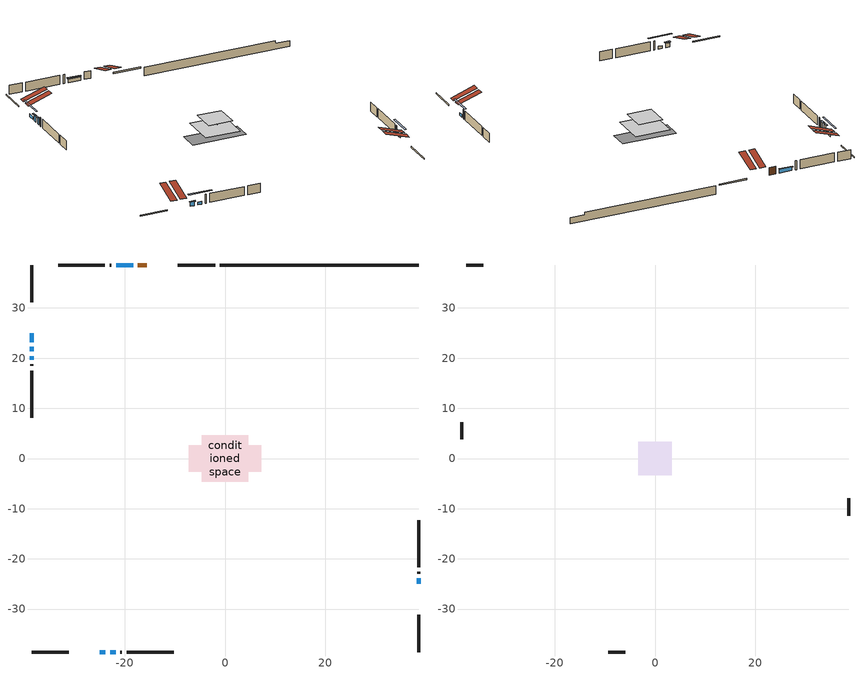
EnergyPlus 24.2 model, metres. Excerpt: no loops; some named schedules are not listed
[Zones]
conditioned space
 floor outside (Floor1 construction): -1.03,-1.03 -1.03,1.03 1.03,1.03 1.03,-1.03 z1.16
 floor adiabatic (AdiabaticFloorConstruction): -4.65,-4.65 -4.65,4.65 4.65,4.65 4.65,-4.65 z1.16
 floor foundation (Slab1 construction): -7.24,-2.67 -7.24,2.67 7.24,2.67 7.24,-2.67 z-1.13
 wall outside (RimJoist1 construction): -1.99,38.56 -9.42,38.56 / -38.56,-38.56 -31.13,-38.56 / -38.56,38.56 -38.56,31.13 / 38.56,-38.56 38.56,-31.13 z1.16:1.46
 wall outside (AdiabaticWallConstruction 1): -15.58,38.56 -17.36,38.56 z1.16:3.19
 wall outside (AdiabaticWallConstruction): -18.29,38.56 -21.72,38.56 z1.16:2.13; -38.56,24.97 -38.56,23.19 / 38.56,-24.97 38.56,-23.88 / -22.9,-38.56 -21.81,-38.56 z1.16:1.87; -24.97,-38.56 -23.83,-38.56 z1.16:2.3; -38.56,22.27 -38.56,21.35 / -38.56,20.42 -38.56,19.71 z1.16:2.91
 wall outside (Wall1 construction): -22.65,38.56 -22.99,38.56 / -20.88,-38.56 -20.53,-38.56 / -38.56,18.78 -38.56,18.43 / 38.56,-22.95 38.56,-22.6 z1.16:3.6
 wall outside (Wall2 construction): -23.92,38.56 -33.26,38.56 / -19.6,-38.56 -10.26,-38.56 / -38.56,17.51 -38.56,8.17 / 38.56,-21.67 38.56,-12.33 z1.16:3.6
 wall foundation (FoundationWall1 construction): -1.06,38.56,-1.13 -1.06,38.56,1.16 34.6,38.56,1.16 34.6,38.56,0.45 38.56,38.56,0.45 38.56,38.56,-1.13
 window (WindowConstruction): -18.29,38.56 -21.72,38.56 z1.16:2.13
 window (WindowConstruction 6): -38.56,24.97 -38.56,23.2 z1.16:1.87
 window (WindowConstruction 1): -24.97,-38.56 -23.83,-38.56 z1.16:2.3
 window (WindowConstruction 2): -38.56,22.27 -38.56,21.35 z1.16:2.91
 window (WindowConstruction 3): -38.56,20.42 -38.56,19.71 z1.16:2.91
 window (WindowConstruction 4): 38.56,-24.97 38.56,-23.88 z1.16:1.87
 window (WindowConstruction 5): -22.9,-38.56 -21.81,-38.56 z1.16:1.87
 door (Door): -15.58,38.56 -17.36,38.56 z1.16:3.19
 ceiling adiabatic (AdiabaticFloorConstruction): 4.65,-4.65 4.65,4.65 -4.65,4.65 -4.65,-4.65 z1.16
 roof outside (Roof2 construction): -14.65,38.56,3.6 -14.65,32.16,5.73 -12.96,32.16,5.73 -12.96,38.56,3.6; -25.9,-38.56,3.6 -25.9,-32.16,5.73 -27.59,-32.16,5.73 -27.59,-38.56,3.6; -38.56,25.9,3.6 -32.16,25.9,5.73 -32.16,27.59,5.73 -38.56,27.59,3.6; 38.56,-25.9,3.6 32.16,-25.9,5.73 32.16,-27.59,5.73 38.56,-27.59,3.6
attic - vented
 floor to conditioned space (Floor2 construction Reversed): -3.29,-3.29 -3.29,3.29 3.29,3.29 3.29,-3.29 z3.6
 wall outside (Wall3 construction): -34.19,38.56 -37.63,38.56 / -9.33,-38.56 -5.89,-38.56 / -38.56,7.24 -38.56,3.8 / 38.56,-11.41 38.56,-7.96 z1.16:3.6
 roof outside (Roof1 construction): -12.04,38.56,3.6 -12.04,32.15,5.73 -10.35,32.15,5.73 -10.35,38.56,3.6; -28.52,-38.56,3.6 -28.52,-32.15,5.73 -30.21,-32.15,5.73 -30.21,-38.56,3.6; -38.56,28.52,3.6 -32.15,28.52,5.73 -32.15,30.21,5.73 -38.56,30.21,3.6; 38.56,-28.52,3.6 32.15,-28.52,5.73 32.15,-30.21,5.73 38.56,-30.21,3.6
shading: -21.92,38.56 -18.09,38.56 -18.09,38.97 -21.92,38.97 z2.33; -38.56,20.56 -38.56,27.61 -38.97,27.61 -38.97,20.56 z4.51; -23.63,-38.56 -25.17,-38.56 -25.17,-38.97 -23.63,-38.97 z2.5; -38.56,21.15 -38.56,22.47 -38.97,22.47 -38.97,21.15 z3.11; -38.56,19.51 -38.56,20.62 -38.97,20.62 -38.97,19.51 z3.11; 38.56,-21.24 38.56,-27.61 38.97,-27.61 38.97,-21.24 z4.51; -19.17,-38.56 -25.54,-38.56 -25.54,-38.97 -19.17,-38.97 z4.51
[Building]
Building 1: Terrain=Suburbs
[Site:Location]
Edmonton Intl AP_AB: Latitude {deg}=53.31; Longitude {deg}=-113.58; Time Zone {hr}=-7; Elevation {m}=723; Keep Site Location Information=Yes
[Site:GroundTemperature:Shallow]
-1.56185, -3.61833, -3.78302, -2.80711, 1.11059, 5.01004, 8.39065, 10.5322, 10.7141, 8.97234, 5.67794, 1.89811
[Site:WaterMainsTemperature]
Calculation Method=Schedule; Temperature Schedule=mains temperature schedule
[Material] Roughness=Rough; Thermal Absorptance=0.9
Name | Thickness {m} | Conductivity {W/m-K} | Density {kg/m3} | Specific Heat {J/kg-K} | Solar Absorptance | Visible Absorptance
asphalt or fiberglass shingles | 0.00635 | 0.162714 | 1121.4 | 1465.45 | 0.4 | 0.4
ceiling loosefill ins | 0.254 | 0.0480833 | 16.02 | 1046.75 | 0.7 | 0.7
ceiling stud and cavity | 0.1397 | 0.11019 | 65.682 | 1177.47 | 0.7 | 0.7
concrete 4.0 in. | 0.1016 | 1.803125 | 2242.8 | 837.4 | 0.7 | 0.7
concrete 8.0 in. | 0.2032 | 1.803125 | 2242.8 | 837.4 | 0.7 | 0.7
door material | 0.04445 | 0.053851 | 512.64 | 1214.23 | 0.7 | 0.7
exterior vertical ins | 0.0416828 | 0.029427 | 32.04 | 1214.23 | 0.7 | 0.7
floor covering | 0.0127 | 0.0433444 | 54.468 | 1339.84 | 0.6 | 0.6
floor rigid ins; roof rigid ins | 0.051816 | 0.029427 | 32.04 | 1214.23 | 0.7 | 0.7
floor rigid ins 1; wall rigid ins | 0.512978 | 0.029427 | 32.04 | 1214.23 | 0.7 | 0.7
floor stud and cavity | 0.1397 | 0.869959 | 92.3553 | 1139.71 | 0.7 | 0.7
floor stud and cavity 1 | 0.1397 | 1.75129 | 37.0049 | 1207.88 | 0.7 | 0.7
furniture material conditioned space 1 | 0.1524 | 0.115458 | 640.8 | 1214.23 | 0.6 | 0.6
gypsum board | 0.0127 | 0.160291 | 801 | 837.4 | 0.6 | 0.6
gypsum board 1 | 0.0127 | 0.160291 | 801 | 837.4 | 0.7 | 0.7
osb sheathing 0.5 in. | 0.0127 | 0.115458 | 512.64 | 1214.23 | 0.7 | 0.7
osb sheathing 0.75 in. | 0.01905 | 0.115458 | 512.64 | 1214.23 | 0.7 | 0.7
osb sheathing 2.0 in. | 0.0508 | 0.115458 | 512.64 | 1214.23 | 0.7 | 0.7
rim joist stud and cavity | 0.0508 | 0.0296634 | 125.044 | 1163.47 | 0.6 | 0.6
roof stud and cavity | 0.2032 | 1.19235 | 78.34581 | 1123.46 | 0.7 | 0.7
wall stud and cavity | 0.1397 | 0.113503 | 139.0536 | 1170.24 | 0.7 | 0.7
wall stud and cavity 1 | 0.1397 | 0.0935595 | 139.0536 | 1170.24 | 0.7 | 0.7
wall stud and cavity 2 | 0.0889 | 6.1454 | 50.32683 | 1063.81 | 0.6 | 0.6
wall stud and cavity 3 | 0.0889 | 0.380278 | 52.3479 | 1209.89 | 0.7 | 0.7
wall stud and cavity 4 | 0.0889 | 0.391764 | 83.0341 | 1211.67 | 0.7 | 0.7
wood siding | 0.0254 | 0.102417 | 544.68 | 1172.36 | 0.4 | 0.4
wood siding 1 | 0.00254 | 0.102417 | 544.68 | 1172.36 | 0.4 | 0.4
wood siding 2; wood siding 3; wood siding 4 | 0.0254 | 0.102417 | 544.68 | 1172.36 | 0.7 | 0.7
[WindowMaterial:SimpleGlazingSystem]
Name | U-Factor {W/m2-K} | Solar Heat Gain Coefficient
WindowMaterial | 3.00026 | 0.54
WindowMaterial 1 | 2.99401 | 0.55
WindowMaterial 2 | 3.03035 | 0.48
WindowMaterial 3 | 2.09178 | 0.43
WindowMaterial 4 | 3.276206 | 0.5
WindowMaterial 5 | 3.27961 | 0.55
[Construction]
AdiabaticFloorConstruction: floor stud and cavity 1, floor rigid ins 1, osb sheathing 0.75 in., floor covering
AdiabaticWallConstruction: wood siding 3, wall rigid ins, wall stud and cavity 3, gypsum board
AdiabaticWallConstruction 1: wood siding 4, wall rigid ins, wall stud and cavity 3, gypsum board
Door: door material
Floor1 construction: floor stud and cavity, floor rigid ins, osb sheathing 0.75 in., floor covering
Floor2 construction Reversed: gypsum board, ceiling stud and cavity, ceiling loosefill ins
FoundationWall1 construction: concrete 8.0 in., gypsum board 1
furniture construction conditioned space 1: furniture material conditioned space 1
PartitionWallConstruction: gypsum board, wall stud and cavity 4, gypsum board
RimJoist1 construction: wood siding 2, osb sheathing 2.0 in., rim joist stud and cavity
Roof1 construction: asphalt or fiberglass shingles
Roof2 construction: asphalt or fiberglass shingles, roof rigid ins, osb sheathing 0.75 in., roof stud and cavity, gypsum board
Slab1 construction: concrete 4.0 in.
Wall1 construction: wood siding, osb sheathing 0.5 in., wall stud and cavity, gypsum board
Wall2 construction: wood siding, osb sheathing 0.5 in., wall stud and cavity 1, gypsum board
Wall3 construction: wood siding 1, wall stud and cavity 2
WindowConstruction: WindowMaterial
WindowConstruction 1: WindowMaterial 1
WindowConstruction 2: WindowMaterial 2
WindowConstruction 3: WindowMaterial 3
WindowConstruction 4; WindowConstruction 5: WindowMaterial 4
WindowConstruction 6: WindowMaterial 5
[Zone] Multiplier=1; Part of Total Floor Area=Yes
Name | Volume {m3}
attic - vented | 15.0117
conditioned space | 420
[Space]
Name | Zone | Volume {m3}
attic - vented 1 | attic - vented | 15.0117
conditioned space 1 | conditioned space | 420
[ZoneInfiltration:EffectiveLeakageArea]
infil attic - vented 1: Zone or Space=attic - vented 1; Schedule=Always On Discrete; Effective Air Leakage Area {cm2}=1505.74; Stack Coefficient=0.000318107; Wind Coefficient=1.20505e-05
[ZoneMixing]
whole house fan mix: Zone or Space=attic - vented; Schedule=Always On Continuous; Design Flow Rate Calculation Method=Flow/Zone; Design Flow Rate {m3/s}=0; Source Zone or Space=conditioned space
[SurfaceProperty:ExposedFoundationPerimeter]
Slab1: Exposed Perimeter Calculation Method=TotalExposedPerimeter; Total Exposed Perimeter {m}=39.623
[InternalMass] Zone or ZoneList=conditioned space; Space or SpaceList=conditioned space 1
Name | Construction | Surface Area {m2}
furniture mass conditioned space 1 | furniture construction conditioned space 1 | 67.2358
partition wall mass | PartitionWallConstruction | 168.089
[Lights]
interior lighting: Zone or ZoneList or Space or SpaceList=conditioned space 1; Schedule=interior lighting schedule; Design Level Calculation Method=LightingLevel; Lighting Level {W}=343.2; Return Air Fraction=0; Fraction Radiant=0.6; Fraction Visible=0.2; Fraction Replaceable=1
[People]
occupants: Zone or ZoneList or Space or SpaceList=conditioned space 1; Number of People Schedule=occupants schedule; Number of People Calculation Method=People; Number of People=3; Fraction Radiant=0.314171; Sensible Heat Fraction=0.56303; Activity Level Schedule=occupants activity schedule; Carbon Dioxide Generation Rate {m3/s-W}=0; Enable ASHRAE 55 Comfort Warnings=No; Mean Radiant Temperature Calculation Type=EnclosureAveraged
[ElectricEquipment] Zone or ZoneList or Space or SpaceList=conditioned space 1; Design Level Calculation Method=EquipmentLevel
Name | Schedule | Design Level {W} | Fraction Latent | Fraction Radiant | Fraction Lost
clothes dryer | clothes dryer schedule | 140.772 | 0.015 | 0.081 | 0.85
clothes washer | clothes washer schedule | 32.1985 | 0.03 | 0.162 | 0.7
cooking range | cooking range schedule | 215.147 | 0.08 | 0.432 | 0.2
dishwasher | dishwasher schedule | 66.8632 | 0.3 | 0.18 | 0.4
fridge | fridge schedule | 72.9452 | 0 | 0.6 | 0
mech vent bath fan 0 | mech vent bath fan 0 schedule | 50.2 | 0 | 0 | 1
mech vent bath fan 1 | mech vent bath fan 1 schedule | 50.2 | 0 | 0 | 1
mech vent house fan | mech vent house fan schedule | 0 | 0 | 0 | 1
mech vent house fan cfis | mech vent house fan cfis schedule | 0 | 0 | 0 | 0
mech vent range fan 0 | mech vent range fan 0 schedule | 57 | 0 | 0 | 1
misc plug loads | misc plug loads schedule | 494.7 | 0.045 | 0.513 | 0.1
whole house fan | Always On Discrete | 0 | 0 | 0 | 1
[OtherEquipment] Zone or ZoneList or Space or SpaceList=conditioned space 1; Design Level Calculation Method=EquipmentLevel
Name | Fuel Type | Schedule | Design Level {W} | Fraction Latent | Fraction Radiant | Fraction Lost
clothes dryer 1 | Electricity | clothes dryer schedule | 0 | 0.015 | 0.081 | 0.85
cooking range 1 | Electricity | cooking range schedule | 0 | 0.08 | 0.432 | 0.2
general water use latent | None | general water use schedule | 62.594 | 1 | 0 | 0
general water use sensible | None | general water use schedule | -61.6891 | 0 | 0.6 | 0
mech vent house fan latent load | None | Always On Discrete | 0 | 1 | 0 | 0
mech vent house fan sensible load | None | Always On Discrete | 0 | 0 | 0 | 0
water heater energy adjustment1 | NaturalGas | Always On Discrete | 0.01 | 0 | 0 | 1
[ZoneInfiltration:DesignFlowRate] Zone or ZoneList or Space or SpaceList=conditioned space 1; Schedule=Always On Discrete; Design Flow Rate Calculation Method=Flow/Zone; Design Flow Rate {m3/s}=0
infil flow; natural vent flow; whole house fan flow
[AvailabilityManager:Scheduled]
central ac and furnace airloop Availability Manager: Schedule=Always On Discrete
[Foundation:Kiva]
Foundation Kiva 1: Initial Indoor Air Temperature {C}=18; Wall Height Above Grade {m}=1.16001; Wall Depth Below Slab {m}=0.2032; Custom Block Material Name 1=exterior vertical ins; Custom Block Depth 1 {m}=2.28999; Custom Block X Position 1 {m}=0.2159; Custom Block Z Position 1 {m}=0
[Foundation:Kiva:Settings]
Soil Conductivity {W/m-K}=0.849921; Soil Density {kg/m3}=1842.3; Soil Specific Heat {J/kg-K}=418.7; Ground Solar Absorptivity=0.9; Ground Thermal Absorptivity=0.9; Ground Surface Roughness {m}=0.03; Far-Field Width {m}=40; Deep-Ground Boundary Condition=ZeroFlux; Deep-Ground Depth {m}=40; Minimum Cell Dimension {m}=0.2; Maximum Cell Growth Coefficient=3; Simulation Timestep=Timestep
[Exterior:Lights]
exterior lighting: Schedule=exterior lighting schedule; Design Level {W}=75.6
[EnergyManagementSystem:GlobalVariable]
central_ac_and_furnace_airloop_Fan_RTF
infil_program_Qfan
infil_program_Qinf
natural_vent_program_Qnv
natural_vent_program_Qwhf
[EnergyManagementSystem:Sensor]
Name | Output:Variable or Output:Meter Index Key | Output:Variable or Output:Meter
airflow_gain | infil flow | Infiltration Sensible Heat Gain Energy
airflow_gain_1 | natural vent flow | Infiltration Sensible Heat Gain Energy
airflow_gain_2 | whole house fan flow | Infiltration Sensible Heat Gain Energy
airflow_loss | infil flow | Infiltration Sensible Heat Loss Energy
airflow_loss_1 | natural vent flow | Infiltration Sensible Heat Loss Energy
airflow_loss_2 | whole house fan flow | Infiltration Sensible Heat Loss Energy
clg_load_cond |  | Cooling:EnergyTransfer:Zone:CONDITIONED SPACE
clg_sp_s; clg_sp_s_1 | cooling setpoint | Schedule Value
clothes_dryer_exhaust_0_sch_s | clothes dryer exhaust 0 schedule | Schedule Value
cool_season | cooling season schedule | Schedule Value
htg_load_cond |  | Heating:EnergyTransfer:Zone:CONDITIONED SPACE
htg_sp_s; htg_sp_s_1 | heating setpoint | Schedule Value
ig_ee_conv | clothes dryer | Electric Equipment Convective Heating Energy
ig_ee_conv_2 | cooking range | Electric Equipment Convective Heating Energy
ig_ee_conv_4 | fridge | Electric Equipment Convective Heating Energy
ig_ee_conv_5 | misc plug loads | Electric Equipment Convective Heating Energy
ig_ee_conv_6 | whole house fan | Electric Equipment Convective Heating Energy
ig_ee_rad | clothes dryer | Electric Equipment Radiant Heating Energy
ig_ee_rad_2 | cooking range | Electric Equipment Radiant Heating Energy
ig_ee_rad_4 | fridge | Electric Equipment Radiant Heating Energy
ig_ee_rad_5 | misc plug loads | Electric Equipment Radiant Heating Energy
ig_ee_rad_6 | whole house fan | Electric Equipment Radiant Heating Energy
ig_lgt_conv | interior lighting | Lights Convective Heating Energy
ig_lgt_rad | interior lighting | Lights Radiant Heating Energy
ig_lgt_vis | interior lighting | Lights Visible Radiation Heating Energy
ig_oe_conv | clothes dryer 1 | Other Equipment Convective Heating Energy
ig_oe_conv_1 | cooking range 1 | Other Equipment Convective Heating Energy
ig_oe_conv_2 | general water use latent | Other Equipment Convective Heating Energy
ig_oe_conv_3 | general water use sensible | Other Equipment Convective Heating Energy
ig_oe_conv_4 | water heater energy adjustment1 | Other Equipment Convective Heating Energy
ig_oe_rad | clothes dryer 1 | Other Equipment Radiant Heating Energy
ig_oe_rad_1 | cooking range 1 | Other Equipment Radiant Heating Energy
ig_oe_rad_2 | general water use latent | Other Equipment Radiant Heating Energy
ig_oe_rad_3 | general water use sensible | Other Equipment Radiant Heating Energy
ig_oe_rad_4 | water heater energy adjustment1 | Other Equipment Radiant Heating Energy
ig_ppl_conv | occupants | People Convective Heating Energy
ig_ppl_rad | occupants | People Radiant Heating Energy
im_conv | furniture mass conditioned space 1 | Surface Inside Face Convection Heat Gain Energy
im_conv_1 | partition wall mass | Surface Inside Face Convection Heat Gain Energy
im_ig | furniture mass conditioned space 1 | Surface Inside Face Internal Gains Radiation Heat Gain Energy
im_ig_1 | partition wall mass | Surface Inside Face Internal Gains Radiation Heat Gain Energy
im_lgt | furniture mass conditioned space 1 | Surface Inside Face Lights Radiation Heat Gain Energy
im_lgt_1 | partition wall mass | Surface Inside Face Lights Radiation Heat Gain Energy
im_sol | furniture mass conditioned space 1 | Surface Inside Face Solar Radiation Heat Gain Energy
im_sol_1 | partition wall mass | Surface Inside Face Solar Radiation Heat Gain Energy
im_surf | furniture mass conditioned space 1 | Surface Inside Face Net Surface Thermal Radiation Heat Gain Energy
im_surf_1 | partition wall mass | Surface Inside Face Net Surface Thermal Radiation Heat Gain Energy
mech_vent_bath_fan_0_sch_s | mech vent bath fan 0 schedule | Schedule Value
mech_vent_bath_fan_1_sch_s | mech vent bath fan 1 schedule | Schedule Value
mech_vent_range_fan_0_sch_s | mech vent range fan 0 schedule | Schedule Value
mv_conv | mech vent bath fan 0 | Electric Equipment Convective Heating Energy
mv_conv_1 | mech vent bath fan 1 | Electric Equipment Convective Heating Energy
mv_conv_2 | mech vent house fan | Electric Equipment Convective Heating Energy
mv_conv_3 | mech vent house fan cfis | Electric Equipment Convective Heating Energy
mv_conv_4 | mech vent range fan 0 | Electric Equipment Convective Heating Energy
mv_conv_5 | mech vent house fan latent load | Other Equipment Convective Heating Energy
mv_conv_6 | mech vent house fan sensible load | Other Equipment Convective Heating Energy
mv_rad | mech vent bath fan 0 | Electric Equipment Radiant Heating Energy
mv_rad_1 | mech vent bath fan 1 | Electric Equipment Radiant Heating Energy
mv_rad_2 | mech vent house fan | Electric Equipment Radiant Heating Energy
mv_rad_3 | mech vent house fan cfis | Electric Equipment Radiant Heating Energy
mv_rad_4 | mech vent range fan 0 | Electric Equipment Radiant Heating Energy
mv_rad_5 | mech vent house fan latent load | Other Equipment Radiant Heating Energy
mv_rad_6 | mech vent house fan sensible load | Other Equipment Radiant Heating Energy
natural_vent_s | natural vent schedule | Schedule Value
out_pb_s |  | Site Outdoor Air Barometric Pressure
out_wt_s |  | Site Outdoor Air Humidity Ratio
site_vw_s |  | Site Wind Speed
ss_back_out | Window1 | Surface Window Shortwave from Zone Back Out Window Heat Transfer Rate
ss_back_out_1 | Window10 | Surface Window Shortwave from Zone Back Out Window Heat Transfer Rate
ss_back_out_2 | Window4 | Surface Window Shortwave from Zone Back Out Window Heat Transfer Rate
ss_back_out_3 | Window5 | Surface Window Shortwave from Zone Back Out Window Heat Transfer Rate
ss_back_out_4 | Window7 | Surface Window Shortwave from Zone Back Out Window Heat Transfer Rate
ss_back_out_5 | Window8 | Surface Window Shortwave from Zone Back Out Window Heat Transfer Rate
ss_back_out_6 | Window9 | Surface Window Shortwave from Zone Back Out Window Heat Transfer Rate
ss_conv | Door1 | Surface Inside Face Convection Heat Gain Energy
ss_conv_1 | Window1 | Surface Inside Face Convection Heat Gain Energy
ss_conv_2 | Window10 | Surface Inside Face Convection Heat Gain Energy
ss_conv_3 | Window4 | Surface Inside Face Convection Heat Gain Energy
ss_conv_4 | Window5 | Surface Inside Face Convection Heat Gain Energy
ss_conv_5 | Window7 | Surface Inside Face Convection Heat Gain Energy
ss_conv_6 | Window8 | Surface Inside Face Convection Heat Gain Energy
ss_conv_7 | Window9 | Surface Inside Face Convection Heat Gain Energy
ss_ig | Door1 | Surface Inside Face Internal Gains Radiation Heat Gain Energy
ss_ig_1 | Window1 | Surface Inside Face Internal Gains Radiation Heat Gain Energy
ss_ig_2 | Window10 | Surface Inside Face Internal Gains Radiation Heat Gain Energy
ss_ig_3 | Window4 | Surface Inside Face Internal Gains Radiation Heat Gain Energy
ss_ig_4 | Window5 | Surface Inside Face Internal Gains Radiation Heat Gain Energy
ss_ig_5 | Window7 | Surface Inside Face Internal Gains Radiation Heat Gain Energy
ss_ig_6 | Window8 | Surface Inside Face Internal Gains Radiation Heat Gain Energy
ss_ig_7 | Window9 | Surface Inside Face Internal Gains Radiation Heat Gain Energy
ss_lgt | Door1 | Surface Inside Face Lights Radiation Heat Gain Energy
ss_sol | Door1 | Surface Inside Face Solar Radiation Heat Gain Energy
ss_surf | Door1 | Surface Inside Face Net Surface Thermal Radiation Heat Gain Energy
ss_surf_1 | Window1 | Surface Inside Face Net Surface Thermal Radiation Heat Gain Energy
ss_surf_2 | Window10 | Surface Inside Face Net Surface Thermal Radiation Heat Gain Energy
ss_surf_3 | Window4 | Surface Inside Face Net Surface Thermal Radiation Heat Gain Energy
ss_surf_4 | Window5 | Surface Inside Face Net Surface Thermal Radiation Heat Gain Energy
ss_surf_5 | Window7 | Surface Inside Face Net Surface Thermal Radiation Heat Gain Energy
ss_surf_6 | Window8 | Surface Inside Face Net Surface Thermal Radiation Heat Gain Energy
ss_surf_7 | Window9 | Surface Inside Face Net Surface Thermal Radiation Heat Gain Energy
ss_trans_in | Window1 | Surface Window Transmitted Solar Radiation Rate
ss_trans_in_1 | Window10 | Surface Window Transmitted Solar Radiation Rate
ss_trans_in_2 | Window4 | Surface Window Transmitted Solar Radiation Rate
ss_trans_in_3 | Window5 | Surface Window Transmitted Solar Radiation Rate
ss_trans_in_4 | Window7 | Surface Window Transmitted Solar Radiation Rate
ss_trans_in_5 | Window8 | Surface Window Transmitted Solar Radiation Rate
ss_trans_in_6 | Window9 | Surface Window Transmitted Solar Radiation Rate
ss_trans_out | Window1 | Surface Inside Face Initial Transmitted Diffuse Transmitted Out Window Solar Radiation Rate
ss_trans_out_1 | Window10 | Surface Inside Face Initial Transmitted Diffuse Transmitted Out Window Solar Radiation Rate
ss_trans_out_2 | Window4 | Surface Inside Face Initial Transmitted Diffuse Transmitted Out Window Solar Radiation Rate
ss_trans_out_3 | Window5 | Surface Inside Face Initial Transmitted Diffuse Transmitted Out Window Solar Radiation Rate
ss_trans_out_4 | Window7 | Surface Inside Face Initial Transmitted Diffuse Transmitted Out Window Solar Radiation Rate
ss_trans_out_5 | Window8 | Surface Inside Face Initial Transmitted Diffuse Transmitted Out Window Solar Radiation Rate
ss_trans_out_6 | Window9 | Surface Inside Face Initial Transmitted Diffuse Transmitted Out Window Solar Radiation Rate
s_conv | Floor1 | Surface Inside Face Convection Heat Gain Energy
s_conv_1 | Floor2 | Surface Inside Face Convection Heat Gain Energy
s_conv_10 | Roof2:180 | Surface Inside Face Convection Heat Gain Energy
s_conv_11 | Roof2:270 | Surface Inside Face Convection Heat Gain Energy
s_conv_12 | Roof2:90 | Surface Inside Face Convection Heat Gain Energy
s_conv_13 | Slab1 | Surface Inside Face Convection Heat Gain Energy
s_conv_14 | Wall1:0 | Surface Inside Face Convection Heat Gain Energy
s_conv_15 | Wall1:180 | Surface Inside Face Convection Heat Gain Energy
s_conv_16 | Wall1:270 | Surface Inside Face Convection Heat Gain Energy
s_conv_17 | Wall1:90 | Surface Inside Face Convection Heat Gain Energy
s_conv_18 | Wall2:0 | Surface Inside Face Convection Heat Gain Energy
s_conv_19 | Wall2:180 | Surface Inside Face Convection Heat Gain Energy
s_conv_2 | FoundationWall1 | Surface Inside Face Convection Heat Gain Energy
s_conv_20 | Wall2:270 | Surface Inside Face Convection Heat Gain Energy
s_conv_21 | Wall2:90 | Surface Inside Face Convection Heat Gain Energy
s_conv_3 | inferred conditioned ceiling | Surface Inside Face Convection Heat Gain Energy
s_conv_4 | inferred conditioned floor | Surface Inside Face Convection Heat Gain Energy
s_conv_5 | RimJoist1:0 | Surface Inside Face Convection Heat Gain Energy
s_conv_6 | RimJoist1:180 | Surface Inside Face Convection Heat Gain Energy
s_conv_7 | RimJoist1:270 | Surface Inside Face Convection Heat Gain Energy
s_conv_8 | RimJoist1:90 | Surface Inside Face Convection Heat Gain Energy
s_conv_9 | Roof2:0 | Surface Inside Face Convection Heat Gain Energy
s_ig | Floor1 | Surface Inside Face Internal Gains Radiation Heat Gain Energy
s_ig_1 | Floor2 | Surface Inside Face Internal Gains Radiation Heat Gain Energy
s_ig_10 | Roof2:180 | Surface Inside Face Internal Gains Radiation Heat Gain Energy
s_ig_11 | Roof2:270 | Surface Inside Face Internal Gains Radiation Heat Gain Energy
s_ig_12 | Roof2:90 | Surface Inside Face Internal Gains Radiation Heat Gain Energy
s_ig_13 | Slab1 | Surface Inside Face Internal Gains Radiation Heat Gain Energy
s_ig_14 | Wall1:0 | Surface Inside Face Internal Gains Radiation Heat Gain Energy
s_ig_15 | Wall1:180 | Surface Inside Face Internal Gains Radiation Heat Gain Energy
s_ig_16 | Wall1:270 | Surface Inside Face Internal Gains Radiation Heat Gain Energy
s_ig_17 | Wall1:90 | Surface Inside Face Internal Gains Radiation Heat Gain Energy
s_ig_18 | Wall2:0 | Surface Inside Face Internal Gains Radiation Heat Gain Energy
s_ig_19 | Wall2:180 | Surface Inside Face Internal Gains Radiation Heat Gain Energy
s_ig_2 | FoundationWall1 | Surface Inside Face Internal Gains Radiation Heat Gain Energy
s_ig_20 | Wall2:270 | Surface Inside Face Internal Gains Radiation Heat Gain Energy
s_ig_21 | Wall2:90 | Surface Inside Face Internal Gains Radiation Heat Gain Energy
